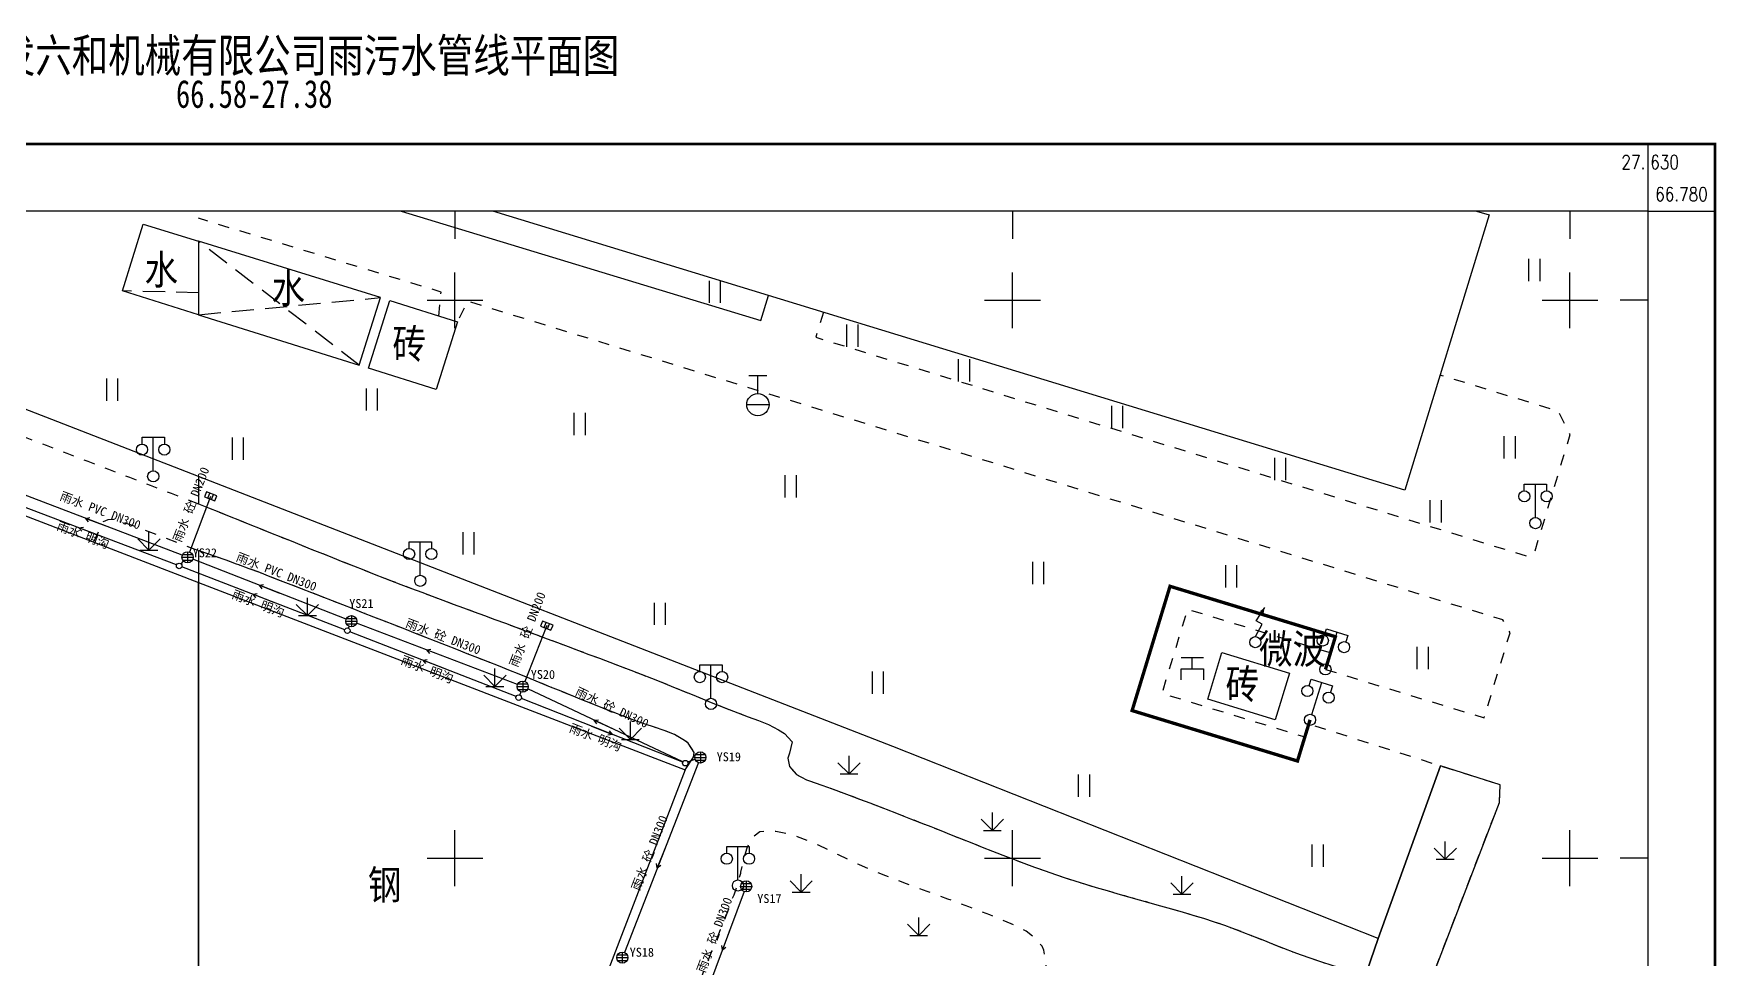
# Model space of a CAD drawing. Extents: x 27370 to 27636, y 66564 to 66796.
# Drawn here: x 27485.2 to 27636.1, y 66713 to 66795.9 of the extents above; entities that cross this region are included whole.
import ezdxf
from ezdxf.enums import TextEntityAlignment as Align

# ---------------------------------------------------------------- set-up
doc = ezdxf.new("R2010")
doc.units = 0
for name, pattern in [('211002', [0]), ('386012', [0]), ('444022', [2, 1, -1]), ('A20204', [0]), ('B10032', [3, 2, -1])]:
    doc.linetypes.add(name, pattern=pattern)
doc.layers.get('0').update_dxf_attribs({"linetype": 'CONTINUOUS'})
for name, color, linetype in [('GX_YSD', 4, 'CONTINUOUS'), ('GX_YSL', 4, 'CONTINUOUS'), ('GX_YST', 4, 'CONTINUOUS'), ('GX_YSZJ', 4, 'CONTINUOUS'), ('TK', 7, 'CONTINUOUS'), ('地形', 250, 'CONTINUOUS')]:
    doc.layers.add(name, color=color, linetype=linetype)
doc.styles.add('HZ', font='rs.shx', dxfattribs={"width": 0.8, "bigfont": 'hztxt.shx'})
doc.styles.add('宋体', font='')
doc.styles.add('等线体', font='simhei.ttf')
doc.styles.get('宋体').set_extended_font_data('SimSun')
doc.linetypes.add('1161', pattern='A,0,[149,AAA.SHX,S=0.15,R=0,X=0,Y=0],-1.6', length=1.6)
doc.linetypes.add('243022', pattern='A,9.4,[169,AAA.SHX,S=1,R=0,X=0,Y=0.15],0.6', length=10)
doc.linetypes.add('247002', pattern='A,1e-11,[149,AAA.SHX,S=0.15,R=0,X=0,Y=0],-1.3,[149,AAA.SHX,S=0.15,R=0,X=0,Y=0],-1.3,[146,AAA.SHX,S=1,R=0,X=0,Y=0],-1.3', length=3.9)
doc.linetypes.add('961002', pattern='A,0,[149,AAA.SHX,S=0.15,R=0,X=0,Y=0],-1.6', length=1.6)

# ---------------------------------------------------------------- blocks, each defined once
blk = doc.blocks.new('雨水井')
for points in [[(-1, 0), (1, 0)], [(-0.87, 0.5), (0.87, 0.5)], [(0, 1), (0, -1)], [(-0.87, -0.5), (0.87, -0.5)]]:
    blk.add_lwpolyline(points)
blk.add_circle((0, 0), 1)
blk = doc.blocks.new('探测点')
blk.add_circle((0, 0), 0.5)
blk = doc.blocks.new('雨水篦')
blk.add_lwpolyline([(-0.5, -1), (0.5, -1), (0.5, 1), (-0.5, 1)], close=True)
for points in [[(-0.5, 0.33), (0.5, 0.33)], [(-0.5, -0.34), (0.5, -0.34)]]:
    blk.add_lwpolyline(points)
blk = doc.blocks.new('352101')
for p, q in [((-1, 2.9), (-1, 3.5)), ((-1, 3.5), (1, 3.5)), ((0, 0.5), (0, 3.5)), ((1, 3.5), (1, 2.9))]:
    blk.add_line(p, q)
for centre in [(-1, 2.4), (1, 2.4), (0, 0)]:
    blk.add_circle(centre, 0.5)
blk = doc.blocks.new('532301')
for p, q in [((-0.8, 2.6), (0.8, 2.6)), ((0, 1), (0, 2.6)), ((-1, 0), (1, 0))]:
    blk.add_line(p, q)
blk.add_circle((0, 0), 1)
blk = doc.blocks.new('236021')
for p, q in [((-1, 2.9), (-1, 3.5)), ((-1, 3.5), (1, 3.5)), ((0, 0.5), (0, 3.5)), ((1, 3.5), (1, 2.9))]:
    blk.add_line(p, q)
for centre in [(-1, 2.4), (1, 2.4), (0, 0)]:
    blk.add_circle(centre, 0.5)
blk = doc.blocks.new('941001')
for p, q in [((-0.5, -1), (-0.5, 1)), ((0.5, -1), (0.5, 1))]:
    blk.add_line(p, q)
blk = doc.blocks.new('357201')
for p, q in [((0.09, 1.92), (0.84, 3.1)), ((0.01, 0.51), (0.62, 1.6)), ((0.62, 1.6), (0.09, 1.92)), ((0.01, 0.51), (0.01, 0.51)), ((0.01, 0.51), (0.01, 0.51)), ((0.01, 0.51), (0.01, 0.51))]:
    blk.add_line(p, q)
blk.add_lwpolyline([(0.84, 3.1, 0, 0.4, 0), (0.57, 2.67, 0.4, 0.4, 0)], format="xyseb")
blk.add_circle((0, 0), 0.5)
blk = doc.blocks.new('329001')
for p, q in [((-1, 1), (1, 1)), ((-1, 0), (1, 0)), ((-1, -1), (-1, 0)), ((0, 0), (0, 1)), ((1, 0), (1, -1))]:
    blk.add_line(p, q)
blk = doc.blocks.new('953011')
for p, q in [((0, 0), (0, 1.6)), ((-1, 1), (0, 0)), ((-0.8, 0), (0.8, 0)), ((0, 0), (1, 1))]:
    blk.add_line(p, q)
blk = doc.blocks.new('流向')
for points in [[(-2, 0), (2, 0)], [(2, 0), (1.31, 0.4)], [(2, 0), (1.31, -0.4)]]:
    blk.add_lwpolyline(points)

msp = doc.modelspace()

# ---------------------------------------------------------------- linework, layer by layer
at = {"layer": 'GX_YSL'}
for points in [[(27498.55, 66749.15), (27483.05, 66755.06)], [(27498.03, 66748.28), (27482.41, 66754.21)], [(27501.09, 66754.43), (27499.2, 66749.44)], [(27498.44, 66748.37), (27498.67, 66748.61)], [(27513.12, 66742.48), (27498.5, 66748.1)], [(27513.24, 66743.42), (27499.49, 66748.79)], [(27528.61, 66737.56), (27514.17, 66743.06)], [(27513.45, 66742.62), (27513.51, 66742.77)], [(27528.49, 66736.48), (27513.58, 66742.3)], [(27531.24, 66742.84), (27529.26, 66737.84)], [(27543.43, 66730.63), (27529.53, 66737.17)], [(27528.91, 66736.91), (27528.81, 66736.63)], [(27543.43, 66730.62), (27528.96, 66736.3)], [(27544.83, 66730.57), (27538.2, 66713.55)], [(27544.54, 66730.86), (27543.89, 66730.61)], [(27548.95, 66719), (27545.73, 66710.44)]]:
    msp.add_lwpolyline(points, dxfattribs=at)
at = {"layer": 'TK', "linetype": 'Continuous'}
for p, q in [((27630, 66780), (27630, 66786)), ((27523, 66780), (27523, 66777.5)), ((27573, 66780), (27573, 66777.5)), ((27623, 66780), (27623, 66777.5)), ((27630, 66780), (27636, 66780)), ((27523, 66769.5), (27523, 66774.5)), ((27573, 66769.5), (27573, 66774.5)), ((27623, 66769.5), (27623, 66774.5)), ((27520.5, 66772), (27525.5, 66772)), ((27570.5, 66772), (27575.5, 66772)), ((27620.5, 66772), (27625.5, 66772)), ((27630, 66772), (27627.5, 66772)), ((27523, 66719.5), (27523, 66724.5)), ((27573, 66719.5), (27573, 66724.5)), ((27623, 66719.5), (27623, 66724.5)), ((27520.5, 66722), (27525.5, 66722)), ((27570.5, 66722), (27575.5, 66722)), ((27620.5, 66722), (27625.5, 66722)), ((27630, 66722), (27627.5, 66722))]:
    msp.add_line(p, q, dxfattribs=at)
at = {"layer": 'TK', "linetype": 'Continuous', "const_width": 0.25, "flags": 128}
msp.add_lwpolyline([(27374, 66574), (27636, 66574), (27636, 66786), (27374, 66786)], close=True, dxfattribs=at)
at = {"layer": 'TK', "linetype": 'Continuous', "flags": 128}
msp.add_lwpolyline([(27380, 66580), (27630, 66580), (27630, 66780), (27380, 66780)], close=True, dxfattribs=at)
msp.add_lwpolyline([(27380, 66580), (27630, 66580), (27630, 66780), (27380, 66780)], close=True, dxfattribs=at)
at = {"layer": '地形', "linetype": '386012'}
for p, q in [((27518.17, 66780), (27550.43, 66770.2)), ((27551.12, 66772.44), (27526.4, 66780)), ((27550.43, 66770.2), (27551.12, 66772.44))]:
    msp.add_line(p, q, dxfattribs=at)
at = {"layer": '地形', "linetype": 'B10032'}
for p, q in [((27514.42, 66766.19), (27500, 66777.29)), ((27500, 66772.67), (27493.18, 66772.85)), ((27500, 66770.71), (27516.31, 66772.24))]:
    msp.add_line(p, q, dxfattribs=at)
at = {"layer": '地形', "linetype": '444022', "flags": 128}
for points in [[(27521.57, 66770.59), (27521.75, 66772.74), (27500, 66779.35)], [(27601.07, 66738.92), (27615.3, 66734.58), (27617.62, 66742.19), (27616.97, 66743.36), (27524.12, 66771.92), (27523.23, 66770.07)], [(27556.04, 66770.93), (27555.36, 66768.69), (27619.19, 66749.06), (27619.82, 66749.4), (27623.02, 66759.96), (27621.97, 66762.05), (27611.34, 66765.3)], [(27490.41, 66615.74), (27489.31, 66616.88), (27488.38, 66617.25), (27487.45, 66617.63), (27486.53, 66618), (27485.6, 66618.38), (27484.67, 66618.75), (27483.74, 66619.12), (27482.81, 66619.49), (27481.88, 66619.86), (27480.95, 66620.23), (27480.02, 66620.59), (27479.09, 66620.95), (27478.42, 66621.21), (27477.48, 66621.57), (27476.54, 66621.92), (27475.61, 66622.26), (27474.67, 66622.61), (27473.73, 66622.96), (27472.79, 66623.3), (27471.85, 66623.64), (27470.91, 66623.99), (27469.97, 66624.33), (27469.04, 66624.68), (27468.1, 66625.02), (27467.16, 66625.38), (27466.6, 66625.59), (27465.67, 66625.95), (27464.73, 66626.31), (27463.8, 66626.67), (27462.87, 66627.04), (27461.94, 66627.41), (27461.01, 66627.78), (27460.09, 66628.15), (27459.16, 66628.53), (27458.23, 66628.9), (27457.31, 66629.27), (27456.38, 66629.65), (27455.45, 66630.02), (27454.53, 66630.4), (27453.6, 66630.78), (27452.67, 66631.15), (27451.75, 66631.53), (27450.82, 66631.9), (27449.89, 66632.28), (27448.97, 66632.65), (27448.04, 66633.03), (27447.11, 66633.4), (27446.18, 66633.77), (27445.25, 66634.15), (27444.33, 66634.52), (27443.4, 66634.88), (27442.46, 66635.25), (27441.53, 66635.62), (27440.6, 66635.98), (27440.14, 66636.15), (27439.2, 66636.51), (27438.27, 66636.86), (27437.33, 66637.21), (27436.39, 66637.56), (27435.45, 66637.91), (27434.51, 66638.26), (27433.58, 66638.61), (27432.65, 66638.97), (27431.72, 66639.33), (27431.2, 66639.54), (27430.28, 66639.91), (27429.36, 66640.29), (27428.45, 66640.66), (27427.53, 66641.05), (27426.61, 66641.43), (27425.68, 66641.81), (27424.74, 66642.18), (27423.79, 66642.55), (27423.67, 66642.6), (27422.7, 66642.97), (27421.74, 66643.34), (27420.79, 66643.73), (27419.88, 66644.17), (27419.02, 66644.66), (27418.24, 66645.23), (27417.96, 66645.48), (27417.32, 66646.19), (27416.78, 66647), (27416.3, 66647.87), (27415.89, 66648.79), (27415.52, 66649.75), (27415.19, 66650.74), (27414.89, 66651.74), (27414.63, 66652.66), (27414.37, 66653.65), (27414.12, 66654.65), (27413.91, 66655.64), (27413.74, 66656.62), (27413.61, 66657.6), (27413.55, 66658.58), (27413.54, 66659.2), (27413.61, 66660.18), (27413.75, 66661.15), (27413.95, 66662.12), (27414.2, 66663.1), (27414.48, 66664.07), (27414.79, 66665.03), (27415.12, 66665.99), (27415.46, 66666.95), (27415.82, 66667.91), (27415.93, 66668.19), (27416.28, 66669.14), (27416.65, 66670.08), (27417.01, 66671.01), (27417.37, 66671.95), (27417.74, 66672.88), (27418.1, 66673.81), (27418.47, 66674.74), (27418.84, 66675.66), (27419.21, 66676.59), (27419.58, 66677.51), (27419.95, 66678.43), (27420.32, 66679.36), (27420.41, 66679.57), (27420.78, 66680.49), (27421.16, 66681.42), (27421.53, 66682.34), (27421.91, 66683.27), (27422.28, 66684.2), (27422.66, 66685.12), (27423.03, 66686.05), (27423.4, 66686.98), (27423.78, 66687.91), (27424.14, 66688.84), (27424.51, 66689.77), (27424.87, 66690.71), (27425.25, 66691.7), (27425.6, 66692.63), (27425.95, 66693.57), (27426.29, 66694.51), (27426.64, 66695.45), (27426.98, 66696.39), (27427.32, 66697.33), (27427.66, 66698.27), (27428.01, 66699.21), (27428.35, 66700.14), (27428.69, 66701.08), (27429.04, 66702.02), (27429.39, 66702.96), (27429.74, 66703.87), (27430.1, 66704.8), (27430.46, 66705.74), (27430.82, 66706.67), (27431.19, 66707.6), (27431.56, 66708.53), (27431.93, 66709.46), (27432.3, 66710.38), (27432.67, 66711.31), (27433.04, 66712.24), (27433.41, 66713.17), (27433.78, 66714.1), (27434.15, 66715.03), (27434.51, 66715.96), (27434.87, 66716.9), (27435.22, 66717.83), (27435.58, 66718.78), (27435.93, 66719.71), (27436.29, 66720.65), (27436.66, 66721.58), (27436.84, 66722.02), (27437.23, 66722.94), (27437.64, 66723.85), (27438.06, 66724.76), (27438.49, 66725.66), (27438.92, 66726.57), (27439.35, 66727.47), (27439.78, 66728.37), (27440.2, 66729.28), (27440.34, 66729.59), (27440.74, 66730.5), (27441.14, 66731.42), (27441.52, 66732.34), (27441.9, 66733.27), (27442.27, 66734.2), (27442.63, 66735.13), (27442.99, 66736.06), (27443.35, 66736.99), (27443.71, 66737.93), (27444.06, 66738.87), (27444.42, 66739.8), (27444.77, 66740.74), (27445.12, 66741.68), (27445.27, 66742.1), (27445.62, 66743.04), (27445.97, 66743.98), (27446.32, 66744.92), (27446.66, 66745.86), (27447.01, 66746.8), (27447.36, 66747.74), (27447.71, 66748.68), (27448.06, 66749.62), (27448.42, 66750.55), (27448.77, 66751.49), (27449.13, 66752.42), (27449.5, 66753.35), (27449.87, 66754.28), (27450.25, 66755.2), (27450.64, 66756.12), (27451.04, 66757.03), (27451.44, 66757.9), (27451.86, 66758.8), (27452.3, 66759.7), (27452.73, 66760.6), (27453.14, 66761.5), (27453.53, 66762.42), (27453.89, 66763.36), (27454.2, 66764.33), (27454.34, 66764.86), (27454.58, 66765.86), (27454.94, 66766.78), (27455.05, 66766.95), (27455.77, 66767.63), (27456.4, 66768.01), (27457.32, 66768.43), (27458.01, 66768.63), (27459, 66768.75), (27459.89, 66768.73), (27460.88, 66768.6), (27461.85, 66768.37), (27462.82, 66768.09), (27463.77, 66767.77), (27463.9, 66767.72), (27464.85, 66767.38), (27465.79, 66767.04), (27466.73, 66766.69), (27467.67, 66766.34), (27468.6, 66765.98), (27469.53, 66765.62), (27470.47, 66765.25), (27471.4, 66764.89), (27472.33, 66764.52), (27473.25, 66764.15), (27474.18, 66763.78), (27475.11, 66763.41), (27476.04, 66763.04), (27476.97, 66762.67), (27477.89, 66762.3), (27478.82, 66761.93), (27479.75, 66761.57), (27480.68, 66761.2), (27481.67, 66760.82), (27482.6, 66760.45), (27483.53, 66760.09), (27484.47, 66759.73), (27485.4, 66759.37), (27486.33, 66759.01), (27487.27, 66758.66), (27488.2, 66758.3), (27489.13, 66757.94), (27490.07, 66757.58), (27491, 66757.23), (27491.94, 66756.87), (27492.87, 66756.51), (27493.81, 66756.15), (27494.74, 66755.79), (27495.67, 66755.43), (27496.6, 66755.07), (27497.54, 66754.71), (27498.47, 66754.35), (27499.03, 66754.13), (27500, 66753.75)], [(27500, 66753.75), (27500.89, 66753.4), (27501.82, 66753.03), (27502.75, 66752.66), (27503.68, 66752.29), (27504.61, 66751.91), (27505.54, 66751.54), (27506.46, 66751.17), (27507.39, 66750.8), (27508.32, 66750.43), (27509.25, 66750.05), (27510.18, 66749.68), (27511.11, 66749.31), (27512.03, 66748.94), (27512.96, 66748.57), (27513.89, 66748.2), (27514.82, 66747.84), (27515.75, 66747.47), (27516.69, 66747.11), (27517.23, 66746.9), (27518.16, 66746.54), (27519.1, 66746.18), (27520.03, 66745.83), (27520.96, 66745.48), (27521.9, 66745.13), (27522.83, 66744.78), (27523.77, 66744.44), (27524.71, 66744.09), (27525.64, 66743.74), (27526.58, 66743.4), (27527.52, 66743.05), (27528.45, 66742.71), (27529.39, 66742.36), (27530.33, 66742.01), (27531.26, 66741.67), (27532.2, 66741.32), (27533.14, 66740.97), (27534.07, 66740.62), (27535.01, 66740.27), (27535.95, 66739.92), (27536.88, 66739.57), (27537.82, 66739.21), (27538.76, 66738.86), (27539.69, 66738.49), (27540.63, 66738.13), (27541.46, 66737.8), (27542.4, 66737.42), (27543.34, 66737.04), (27544.27, 66736.66), (27545.2, 66736.28), (27546.13, 66735.9), (27547.06, 66735.53), (27547.99, 66735.17), (27548.9, 66734.83), (27549.31, 66734.68), (27550.22, 66734.35), (27551.13, 66733.98), (27552.03, 66733.51), (27552.56, 66733.17), (27553.25, 66732.42), (27552.99, 66731.41), (27552.86, 66730.97), (27553, 66730.22), (27553.63, 66729.5), (27554.54, 66729.02), (27555.39, 66728.71), (27556.4, 66728.36), (27557.39, 66728), (27558.35, 66727.65), (27559.29, 66727.3), (27560.22, 66726.95), (27561.14, 66726.6), (27562.05, 66726.25), (27562.96, 66725.9), (27563.87, 66725.54), (27564.77, 66725.18), (27565.67, 66724.83), (27566.58, 66724.47), (27567.5, 66724.1), (27568.42, 66723.73), (27569.35, 66723.37), (27570.28, 66723), (27571.22, 66722.63), (27572.15, 66722.27), (27573.09, 66721.91), (27574.03, 66721.55), (27574.97, 66721.2), (27575.92, 66720.86), (27576.87, 66720.53), (27577.64, 66720.27), (27578.6, 66719.96), (27579.56, 66719.66), (27580.51, 66719.38), (27581.48, 66719.1), (27582.44, 66718.82), (27583.4, 66718.55), (27584.37, 66718.28), (27585.33, 66718.01), (27586.29, 66717.74), (27587.25, 66717.47), (27588.21, 66717.19), (27589.17, 66716.9), (27590.12, 66716.61), (27591.08, 66716.31), (27592.02, 66715.99), (27592.64, 66715.76), (27593.58, 66715.41), (27594.51, 66715.05), (27595.44, 66714.68), (27596.37, 66714.3), (27597.3, 66713.94), (27598.23, 66713.58), (27598.81, 66713.36), (27599.75, 66713.03), (27600.7, 66712.72), (27601.65, 66712.41), (27602.61, 66712.11), (27603.56, 66711.81), (27604.65, 66711.46)], [(27490.61, 66750.34), (27491.49, 66752.18), (27491.91, 66752.35), (27492.56, 66752.4), (27500, 66749.58)], [(27543.65, 66729.93), (27544.38, 66731.04), (27544.44, 66731.48), (27543.93, 66732.3), (27543.6, 66732.56), (27542.68, 66733.09), (27541.76, 66733.45), (27540.89, 66733.73), (27539.97, 66734.04), (27539.04, 66734.37), (27538.11, 66734.72), (27537.18, 66735.08), (27536.25, 66735.45), (27535.32, 66735.82), (27534.38, 66736.2), (27533.45, 66736.58), (27532.52, 66736.96), (27531.58, 66737.34), (27530.65, 66737.72), (27529.72, 66738.1), (27528.77, 66738.49), (27527.83, 66738.86), (27526.9, 66739.23), (27525.97, 66739.59), (27525.04, 66739.96), (27524.11, 66740.33), (27523.18, 66740.69), (27522.25, 66741.06), (27521.32, 66741.42), (27520.39, 66741.79), (27519.46, 66742.15), (27518.53, 66742.52), (27517.6, 66742.88), (27516.67, 66743.24), (27515.74, 66743.61), (27514.81, 66743.97), (27513.88, 66744.34), (27512.95, 66744.7), (27512.02, 66745.06), (27511.09, 66745.43), (27510.16, 66745.79), (27509.23, 66746.15), (27508.3, 66746.51), (27507.36, 66746.87), (27506.43, 66747.23), (27505.49, 66747.59), (27504.56, 66747.94), (27503.61, 66748.29), (27503.42, 66748.36), (27502.47, 66748.7), (27501.52, 66749.04), (27500.57, 66749.37), (27500, 66749.58)], [(27601.51, 66740.39), (27588.69, 66744.3), (27586.4, 66736.78), (27599.22, 66732.87)], [(27555.66, 66578.59), (27557.33, 66578.59), (27559.53, 66580.03), (27560.55, 66581.54), (27568.43, 66602.59), (27584.98, 66645.79), (27597.04, 66676.42), (27606.68, 66700.97), (27610.85, 66711.84), (27614.14, 66720.48), (27616.68, 66726.99), (27616.74, 66728.56), (27599.57, 66734.02)]]:
    msp.add_lwpolyline(points, dxfattribs=at)
at = {"layer": '地形', "linetype": '211002', "flags": 128}
msp.add_lwpolyline([(27614.62, 66780), (27615.74, 66779.66), (27608.19, 66754.99), (27526.4, 66780)], dxfattribs=at)
at = {"layer": '地形', "linetype": '247002'}
msp.add_lwpolyline([(27500, 66756.2), (27443.9, 66777.98), (27439.98, 66756.29), (27431.85, 66731.09), (27421.64, 66694.58), (27412.13, 66665.81), (27411.44, 66654.92), (27416.31, 66644.98), (27425.39, 66638.54), (27432.28, 66635.2), (27475.57, 66617.47), (27488.83, 66611.65)], dxfattribs=at)
at = {"layer": '地形', "linetype": '386012', "flags": 128}
for points in [[(27495.05, 66778.82), (27500, 66777.29), (27500, 66770.71), (27493.18, 66772.85)], [(27500, 66770.71), (27514.42, 66766.19), (27516.31, 66772.24), (27500, 66777.29)]]:
    msp.add_lwpolyline(points, close=True, dxfattribs=at)
at = {"layer": '地形', "linetype": '211002', "flags": 128}
for points in [[(27515.26, 66765.93), (27517.15, 66771.98), (27523.23, 66770.07), (27521.33, 66764.02)], [(27500, 66703.61), (27454.44, 66721.14), (27468.88, 66758.69), (27500, 66746.72)], [(27500, 66746.72), (27543.65, 66729.93), (27529.2, 66692.38), (27500, 66703.61)], [(27591.79, 66740.42), (27597.83, 66738.57), (27596.55, 66734.4), (27590.51, 66736.25)]]:
    msp.add_lwpolyline(points, close=True, dxfattribs=at)
at = {"layer": '地形', "linetype": '247002', "flags": 128}
msp.add_lwpolyline([(27602.36, 66704.79), (27605.79, 66714.8), (27562.27, 66732.02), (27500, 66756.2)], dxfattribs=at)
at = {"layer": '地形', "linetype": '961002', "flags": 128}
for points in [[(27500, 66753.75), (27500.89, 66753.4), (27501.82, 66753.03), (27502.75, 66752.66), (27503.68, 66752.29), (27504.61, 66751.91), (27505.54, 66751.54), (27506.46, 66751.17), (27507.39, 66750.8), (27508.32, 66750.43), (27509.25, 66750.05), (27510.18, 66749.68), (27511.11, 66749.31), (27512.03, 66748.94), (27512.96, 66748.57), (27513.89, 66748.2), (27514.82, 66747.84), (27515.75, 66747.47), (27516.69, 66747.11), (27517.23, 66746.9), (27518.16, 66746.54), (27519.1, 66746.18), (27520.03, 66745.83), (27520.96, 66745.48), (27521.9, 66745.13), (27522.83, 66744.78), (27523.77, 66744.44), (27524.71, 66744.09), (27525.64, 66743.74), (27526.58, 66743.4), (27527.52, 66743.05), (27528.45, 66742.71), (27529.39, 66742.36), (27530.33, 66742.01), (27531.26, 66741.67), (27532.2, 66741.32), (27533.14, 66740.97), (27534.07, 66740.62), (27535.01, 66740.27), (27535.95, 66739.92), (27536.88, 66739.57), (27537.82, 66739.21), (27538.76, 66738.86), (27539.69, 66738.49), (27540.63, 66738.13), (27541.46, 66737.8), (27542.4, 66737.42), (27543.34, 66737.04), (27544.27, 66736.66), (27545.2, 66736.28), (27546.13, 66735.9), (27547.06, 66735.53), (27547.99, 66735.17), (27548.9, 66734.83), (27549.31, 66734.68), (27550.22, 66734.35), (27551.13, 66733.98), (27552.03, 66733.51), (27552.56, 66733.17), (27553.25, 66732.42), (27552.99, 66731.41), (27552.86, 66730.97), (27553, 66730.22), (27553.63, 66729.5), (27554.54, 66729.02), (27555.39, 66728.71), (27556.4, 66728.36), (27557.39, 66728), (27558.35, 66727.65), (27559.29, 66727.3), (27560.22, 66726.95), (27561.14, 66726.6), (27562.05, 66726.25), (27562.96, 66725.9), (27563.87, 66725.54), (27564.77, 66725.18), (27565.67, 66724.83), (27566.58, 66724.47), (27567.5, 66724.1), (27568.42, 66723.73), (27569.35, 66723.37), (27570.28, 66723), (27571.22, 66722.63), (27572.15, 66722.27), (27573.09, 66721.91), (27574.03, 66721.55), (27574.97, 66721.2), (27575.92, 66720.86), (27576.87, 66720.53), (27577.64, 66720.27), (27578.6, 66719.96), (27579.56, 66719.66), (27580.51, 66719.38), (27581.48, 66719.1), (27582.44, 66718.82), (27583.4, 66718.55), (27584.37, 66718.28), (27585.33, 66718.01), (27586.29, 66717.74), (27587.25, 66717.47), (27588.21, 66717.19), (27589.17, 66716.9), (27590.12, 66716.61), (27591.08, 66716.31), (27592.02, 66715.99), (27592.64, 66715.76), (27593.58, 66715.41), (27594.51, 66715.05), (27595.44, 66714.68), (27596.37, 66714.3), (27597.3, 66713.94), (27598.23, 66713.58), (27598.81, 66713.36), (27599.75, 66713.03), (27600.7, 66712.72), (27601.65, 66712.41), (27602.61, 66712.11), (27603.56, 66711.81), (27604.65, 66711.46), (27605.79, 66714.8), (27562.27, 66732.02), (27500, 66756.2)], [(27543.65, 66729.93), (27544.38, 66731.04), (27544.44, 66731.48), (27543.93, 66732.3), (27543.6, 66732.56), (27542.68, 66733.09), (27541.76, 66733.45), (27540.89, 66733.73), (27539.97, 66734.04), (27539.04, 66734.37), (27538.11, 66734.72), (27537.18, 66735.08), (27536.25, 66735.45), (27535.32, 66735.82), (27534.38, 66736.2), (27533.45, 66736.58), (27532.52, 66736.96), (27531.58, 66737.34), (27530.65, 66737.72), (27529.72, 66738.1), (27528.77, 66738.49), (27527.83, 66738.86), (27526.9, 66739.23), (27525.97, 66739.59), (27525.04, 66739.96), (27524.11, 66740.33), (27523.18, 66740.69), (27522.25, 66741.06), (27521.32, 66741.42), (27520.39, 66741.79), (27519.46, 66742.15), (27518.53, 66742.52), (27517.6, 66742.88), (27516.67, 66743.24), (27515.74, 66743.61), (27514.81, 66743.97), (27513.88, 66744.34), (27512.95, 66744.7), (27512.02, 66745.06), (27511.09, 66745.43), (27510.16, 66745.79), (27509.23, 66746.15), (27508.3, 66746.51), (27507.36, 66746.87), (27506.43, 66747.23), (27505.49, 66747.59), (27504.56, 66747.94), (27503.61, 66748.29), (27503.42, 66748.36), (27502.47, 66748.7), (27501.52, 66749.04), (27500.57, 66749.37), (27500, 66749.58), (27500, 66746.72)], [(27558.78, 66590.2), (27520.84, 66604.81), (27519.5, 66604.97), (27518.43, 66604.91), (27517.05, 66604.6), (27515.5, 66603.87), (27514.01, 66602.63), (27513.48, 66601.78), (27513.05, 66600.8), (27513.23, 66598.81), (27513.84, 66596.83), (27514.3, 66595.94), (27514.98, 66595.02), (27516, 66593.86), (27555.66, 66578.59), (27557.33, 66578.59), (27559.53, 66580.03), (27560.55, 66581.54), (27560.55, 66581.54), (27568.43, 66602.59), (27584.98, 66645.79), (27606.68, 66700.97), (27610.85, 66711.84), (27616.68, 66726.99), (27616.74, 66728.56), (27611.38, 66730.27), (27605.79, 66714.8), (27602.36, 66704.79), (27602.59, 66704.67), (27593.51, 66681.24), (27593.13, 66678.67), (27592.31, 66676.57), (27558.78, 66590.2)]]:
    msp.add_lwpolyline(points, close=True, dxfattribs=at)
at = {"layer": '地形', "linetype": '243022', "const_width": 0.3, "flags": 128}
msp.add_lwpolyline([(27601.07, 66738.92), (27601.96, 66741.85), (27587.13, 66746.37), (27583.73, 66735.23), (27598.56, 66730.71), (27599.69, 66734.4)], dxfattribs=at)
at = {"layer": '地形', "linetype": '961002', "flags": 128}
msp.add_lwpolyline([(27605.79, 66714.8), (27611.38, 66730.27)], dxfattribs=at)
at = {"layer": '地形', "linetype": '444022', "flags": 128}
msp.add_lwpolyline([(27566.75, 66687.22), (27566.66, 66688.06), (27567.13, 66689.17), (27567.66, 66690.29), (27568.1, 66691.28), (27568.49, 66692.22), (27568.85, 66693.12), (27569.19, 66694), (27569.52, 66694.87), (27569.85, 66695.74), (27570.12, 66696.47), (27570.45, 66697.37), (27570.79, 66698.29), (27571.13, 66699.21), (27571.47, 66700.15), (27571.82, 66701.09), (27572.17, 66702.03), (27572.53, 66702.97), (27572.9, 66703.91), (27573.27, 66704.86), (27573.67, 66705.8), (27574.01, 66706.57), (27574.44, 66707.5), (27574.88, 66708.44), (27575.28, 66709.37), (27575.64, 66710.32), (27575.9, 66711.28), (27576.03, 66712.25), (27576.02, 66712.78), (27575.81, 66713.77), (27575.65, 66714.11), (27575.04, 66714.86), (27574.22, 66715.45), (27573.28, 66715.93), (27572.87, 66716.12), (27571.91, 66716.53), (27570.96, 66716.92), (27570.02, 66717.29), (27569.08, 66717.64), (27568.15, 66717.99), (27567.21, 66718.34), (27566.28, 66718.68), (27565.35, 66719.02), (27564.42, 66719.36), (27563.49, 66719.7), (27562.57, 66720.05), (27561.64, 66720.41), (27560.72, 66720.78), (27559.81, 66721.16), (27559.22, 66721.42), (27558.31, 66721.85), (27557.41, 66722.29), (27556.5, 66722.73), (27555.59, 66723.16), (27554.67, 66723.56), (27553.73, 66723.92), (27552.77, 66724.21), (27551.78, 66724.39), (27551.2, 66724.44), (27550.33, 66724.35), (27549.62, 66723.81), (27549.17, 66722.91), (27548.87, 66721.84), (27548.62, 66720.74), (27548.6, 66720.62), (27548.31, 66719.63), (27548, 66718.7), (27547.86, 66718.34), (27547.52, 66717.42), (27547.16, 66716.5), (27546.8, 66715.57), (27546.43, 66714.63), (27546.05, 66713.7), (27545.68, 66712.76), (27545.3, 66711.83), (27544.93, 66710.9), (27544.71, 66710.37), (27544.34, 66709.44), (27543.97, 66708.52), (27543.61, 66707.6), (27543.24, 66706.68), (27542.88, 66705.76), (27542.51, 66704.85), (27542.15, 66703.93), (27541.79, 66703.02), (27541.43, 66702.1), (27541.06, 66701.19), (27540.7, 66700.27), (27540.34, 66699.35), (27539.98, 66698.44), (27539.62, 66697.52), (27539.27, 66696.59), (27538.91, 66695.67), (27538.56, 66694.74), (27538.22, 66693.8), (27537.88, 66692.85), (27537.54, 66691.88), (27537.22, 66690.89), (27536.92, 66689.88), (27536.67, 66688.92), (27536.56, 66687.91), (27537.25, 66687.28), (27538.37, 66687.02), (27538.64, 66686.97), (27539.78, 66686.71), (27540.84, 66686.42), (27541.85, 66686.1), (27542.83, 66685.75), (27543.78, 66685.39), (27544.71, 66685.02), (27545.63, 66684.64), (27546.53, 66684.26), (27547.44, 66683.87), (27548.33, 66683.48), (27549.23, 66683.09), (27550.12, 66682.69), (27551.01, 66682.3), (27551.9, 66681.91), (27552.79, 66681.51), (27553.68, 66681.12), (27554.58, 66680.73), (27555.47, 66680.34), (27556.36, 66679.96), (27557.26, 66679.58), (27558.16, 66679.21), (27558.35, 66679.14), (27559.26, 66678.79), (27560.18, 66678.44), (27561.1, 66678.1), (27562.03, 66677.76), (27562.97, 66677.43), (27563.92, 66677.11), (27564.88, 66676.79), (27565.87, 66676.47), (27566.29, 66676.34), (27567.3, 66676.08), (27568.29, 66676.07), (27568.43, 66676.11), (27569.28, 66676.65), (27569.39, 66676.75), (27569.99, 66677.53), (27570.41, 66678.4), (27570.73, 66679.32), (27571.02, 66680.29), (27571.32, 66681.27), (27571.69, 66682.25), (27571.95, 66682.78), (27572.4, 66683.73), (27572.41, 66684.11), (27572.13, 66684.61), (27571.31, 66685.16), (27570.33, 66685.47), (27569.9, 66685.62), (27569.02, 66686.06), (27568.16, 66686.56), (27567.53, 66686.85)], close=True, dxfattribs=at)

# ---------------------------------------------------------------- block references
at = {"layer": 'GX_YSD', "yscale": 0.5, "zscale": 0.5}
for p, xscale, rotation in [((27501.09, 66754.43, 2.87), 0.4999999999992099, 69.22458141386339), ((27531.24, 66742.84, 2.98), 0.5000000000069099, 68.47024403800904)]:
    msp.add_blockref('雨水篦', p, dxfattribs=dict(at, xscale=xscale, rotation=rotation))
at = {"layer": 'GX_YSD', "xscale": 0.5, "yscale": 0.5, "zscale": 0.5}
for name, p in [('雨水井', (27499.02, 66748.97, 2.87)), ('探测点', (27498.27, 66748.19, 3.15)), ('雨水井', (27513.71, 66743.24, 2.88)), ('探测点', (27513.35, 66742.39, 3.04)), ('雨水井', (27529.08, 66737.38, 2.88)), ('探测点', (27528.72, 66736.39, 3.09)), ('雨水井', (27545.01, 66731.03, 2.89)), ('探测点', (27543.66, 66730.52, 2.85)), ('雨水井', (27549.12, 66719.47, 2.88)), ('雨水井', (27538.01, 66713.09, 2.74))]:
    msp.add_blockref(name, p, dxfattribs=at)
at = {"layer": 'GX_YSZJ', "zscale": 0.5}
for p, xscale, yscale, rotation in [((27490.8, 66752.1), 0.4999999999958424, 0.5, 159.1522013758735), ((27490.22, 66751.25), 0.4999999999927154, 0.4999999999854481, 159.2170766290184), ((27506.36, 66746.1), 0.4999999999948953, 0.5, 158.6580691550783), ((27505.81, 66745.29), 0.5000000000051871, 0.5, 158.9534299191016), ((27521.04, 66739.39), 0.5000000000046714, 0.5, 158.6878530081021), ((27521.39, 66740.31), 0.5000000000033429, 0.5, 159.1446150457099), ((27536.19, 66733.46), 0.4999999999980071, 0.5, 338.5589619078946), ((27536.37, 66733.95), 0.4999999999954745, 0.5, 154.824843039384), ((27541.51, 66722.06), 0.5000000000053547, 0.5, 248.7137667833485), ((27547.34, 66714.72), 0.4999999999954732, 0.5, 249.4451243665869)]:
    msp.add_blockref('流向', p, dxfattribs=dict(at, xscale=xscale, yscale=yscale, rotation=rotation))
at = {"layer": '地形', "linetype": 'Continuous'}
for name, p in [('941001', (27619.81, 66774.73)), ('941001', (27546.32, 66772.76)), ('941001', (27558.66, 66768.83)), ('941001', (27568.67, 66765.71)), ('941001', (27492.28, 66764)), ('941001', (27515.57, 66763.11)), ('532301', (27550.17, 66762.65, 2.09)), ('941001', (27534.2, 66760.91)), ('941001', (27582.4, 66761.54)), ('941001', (27503.54, 66758.71)), ('941001', (27617.6, 66758.81)), ('941001', (27597.03, 66756.87)), ('941001', (27553.13, 66755.34)), ('352101', (27619.9, 66752.03, 2.41)), ('941001', (27610.97, 66753.09)), ('953011', (27495.55, 66749.61)), ('941001', (27524.23, 66750.21)), ('941001', (27575.32, 66747.56)), ('941001', (27592.63, 66747.26)), ('953011', (27509.77, 66743.74)), ('941001', (27541.39, 66743.9)), ('357201', (27594.78, 66741.36, 0.84)), ('941001', (27609.8, 66739.93)), ('953011', (27526.58, 66737.39)), ('941001', (27560.94, 66737.73)), ('953011', (27538.73, 66732.65)), ('953011', (27558.34, 66729.56)), ('941001', (27579.43, 66728.5)), ('953011', (27571.2, 66724.49)), ('953011', (27611.81, 66721.91)), ('941001', (27600.38, 66722.23)), ('953011', (27554.05, 66718.96)), ('953011', (27588.2, 66718.78)), ('953011', (27564.59, 66715.08))]:
    msp.add_blockref(name, p, dxfattribs=at)
at = {"layer": '地形'}
for p in [(27495.94, 66756.22), (27519.89, 66746.86), (27545.96, 66735.83, 2.02), (27548.38, 66719.55, 2.02)]:
    msp.add_blockref('352101', p, dxfattribs=at)
at = {"layer": '地形', "linetype": 'Continuous', "rotation": 342.6862525685873}
for p in [(27601.07, 66738.92, 2.97), (27599.69, 66734.4, 2.97)]:
    msp.add_blockref('236021', p, dxfattribs=at)
at = {"layer": '地形', "linetype": '1161'}
msp.add_blockref('329001', (27589.13, 66738.98, 2.97), dxfattribs=at)

# ---------------------------------------------------------------- texts
at = {"layer": 'GX_YST', "style": '宋体'}
for s, rotation, p in [('雨水 砼 DN200', 68.6757, (27499.93, 66753.47)), ('雨水 PVC DN300', 339.152, (27490.98, 66752.57)), ('雨水 明沟', 339.2169, (27489.43, 66750.37)), ('雨水 PVC DN300', 338.6579, (27506.77, 66747.08)), ('雨水 明沟', 338.9533, (27505.13, 66744.23)), ('雨水 砼 DN200', 68.6757, (27530.1, 66742.27)), ('雨水 砼 DN300', 339.1445, (27521.73, 66741.27)), ('雨水 明沟', 338.6877, (27520.29, 66738.33)), ('雨水 砼 DN300', 334.8247, (27536.82, 66734.93)), ('雨水 明沟', 338.559, (27535.38, 66732.24)), ('雨水 砼 DN300', 68.7136, (27541.04, 66722.24)), ('雨水 砼 DN300', 69.445, (27546.87, 66714.9))]:
    msp.add_text(s, height=0.8, rotation=rotation, dxfattribs=at).set_placement(p, align=Align.BOTTOM_CENTER)
at = {"layer": 'GX_YST', "linetype": 'Continuous', "style": '宋体'}
for s, p in [('YS22', (27500.57, 66749.37)), ('YS21', (27514.61, 66744.83)), ('YS20', (27530.89, 66738.47)), ('YS19', (27547.56, 66731.09)), ('YS17', (27551.2, 66718.38)), ('YS18', (27539.76, 66713.57))]:
    msp.add_text(s, height=0.8, dxfattribs=at).set_placement(p, align=Align.MIDDLE_CENTER)
at = {"layer": 'TK', "linetype": 'Continuous', "width": 0.8}
for s, height, style, p in [('昆山中发六和机械有限公司雨污水管线平面图', 3, '等线体', (27505, 66794)), ('66.780', 1.25, 'HZ', (27633, 66781.5))]:
    msp.add_text(s, height=height, dxfattribs=dict(at, style=style)).set_placement(p, align=Align.MIDDLE)
at = {"layer": 'TK', "linetype": 'Continuous', "style": '等线体', "width": 0.75}
msp.add_text('66.58-27.38', height=2.5, dxfattribs=at).set_placement((27505, 66788.5), align=Align.BOTTOM_CENTER)
at = {"layer": 'TK', "linetype": 'Continuous', "style": 'HZ', "width": 0.8}
msp.add_text('27.', height=1.25, dxfattribs=at).set_placement((27629.75, 66784.38), align=Align.MIDDLE_RIGHT)
msp.add_text('630', height=1.25, dxfattribs=at).set_placement((27630.2, 66784.38), align=Align.MIDDLE_LEFT)
at = {"layer": '地形', "linetype": 'Continuous', "style": 'HZ'}
msp.add_text('水', height=3, dxfattribs=at).set_placement((27496.66, 66774.78), align=Align.MIDDLE)
at = {"layer": '地形', "linetype": 'A20204', "style": 'HZ'}
for s, p in [('水', (27508.05, 66773.11)), ('微波', (27598.12, 66740.8))]:
    msp.add_text(s, height=3, dxfattribs=at).set_placement(p, align=Align.MIDDLE)
for s, p in [('砖', (27520.4, 66767.99)), ('砖', (27595.11, 66737.5)), ('钢', (27518.2, 66719.5))]:
    msp.add_text(s, height=3, dxfattribs=at).set_placement(p, align=Align.MIDDLE_RIGHT)

doc.saveas('drawing.dxf')
